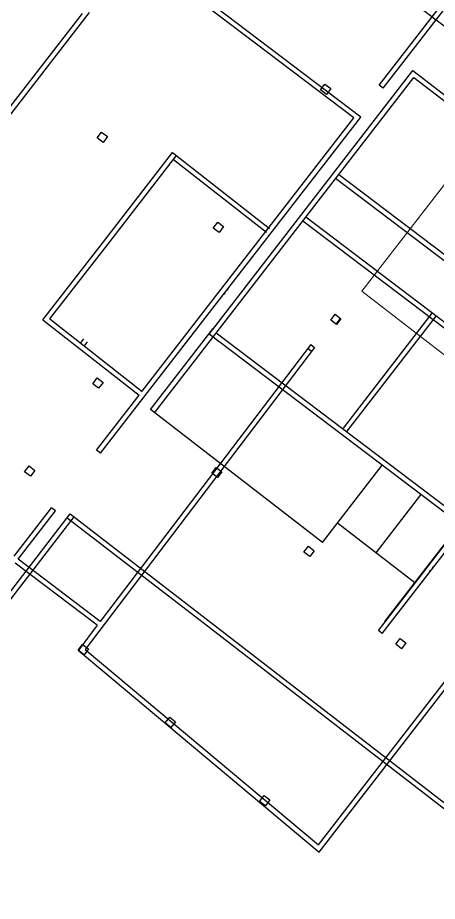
# Model space of a CAD drawing. Header units: metres. Extents: x 141303 to 146299, y 125960 to 127091.
# Drawn here: x 145323.05 to 145340.23, y 126076.23 to 126112.42 of the extents above; entities that cross this region are included whole.
import ezdxf

# ---------------------------------------------------------------- set-up
doc = ezdxf.new("R2010")
doc.units = ezdxf.units.M
doc.header["$MEASUREMENT"] = 0
for name, color, linetype, lineweight in [('ELEVATION', 7, 'Continuous', 20), ('new column', 4, 'Continuous', 25), ('NVMI_WALL', 7, 'Continuous', 30)]:
    doc.layers.add(name, color=color, linetype=linetype, lineweight=lineweight)

msp = doc.modelspace()

# ---------------------------------------------------------------- linework, layer by layer
at = {"layer": 'ELEVATION'}
for q in [(145348.73235, 126116.19015), (145344.55945, 126095.48071)]:
    msp.add_line((145337.13157, 126101.21754), q, dxfattribs=at)
at = {"layer": 'new column'}
for p, q in [((145335.44786, 126109.45535), (145335.62979, 126109.69389)), ((145335.68639, 126109.27342), (145335.44786, 126109.45535)), ((145335.62979, 126109.69389), (145335.86833, 126109.51195)), ((145335.86833, 126109.51195), (145335.68639, 126109.27342)), ((145326.30419, 126107.48977), (145326.48613, 126107.72831)), ((145326.48613, 126107.72831), (145326.72467, 126107.54637)), ((145326.72467, 126107.54637), (145326.54273, 126107.30784)), ((145326.54273, 126107.30784), (145326.30419, 126107.48977)), ((145331.05785, 126103.80242), (145331.23979, 126104.04095)), ((145331.23979, 126104.04095), (145331.47832, 126103.85902)), ((145331.29639, 126103.62048), (145331.05785, 126103.80242)), ((145331.47832, 126103.85902), (145331.29639, 126103.62048)), ((145335.86413, 126100.03228), (145336.04607, 126100.27082)), ((145336.10267, 126099.85034), (145335.86413, 126100.03228)), ((145336.04607, 126100.27082), (145336.28461, 126100.08888)), ((145336.28461, 126100.08888), (145336.10267, 126099.85034)), ((145326.12347, 126097.42361), (145326.3054, 126097.66215)), ((145326.362, 126097.24168), (145326.12347, 126097.42361)), ((145326.3054, 126097.66215), (145326.54394, 126097.48021)), ((145326.54394, 126097.48021), (145326.362, 126097.24168)), ((145323.3297, 126093.82061), (145323.51164, 126094.05914)), ((145323.56824, 126093.63867), (145323.3297, 126093.82061)), ((145323.51164, 126094.05914), (145323.75017, 126093.87721)), ((145323.75017, 126093.87721), (145323.56824, 126093.63867)), ((145330.99044, 126093.76389), (145331.17238, 126094.00242)), ((145331.17238, 126094.00242), (145331.41091, 126093.82049)), ((145331.41091, 126093.82049), (145331.22898, 126093.58195)), ((145331.22898, 126093.58195), (145330.99044, 126093.76389)), ((145334.76936, 126090.53484), (145334.9513, 126090.77337)), ((145335.0079, 126090.3529), (145334.76936, 126090.53484)), ((145334.9513, 126090.77337), (145335.18984, 126090.59144)), ((145335.18984, 126090.59144), (145335.0079, 126090.3529)), ((145338.52411, 126086.76056), (145338.70604, 126086.99909)), ((145338.70604, 126086.99909), (145338.94458, 126086.81716)), ((145325.52651, 126086.511), (145325.70845, 126086.74954)), ((145325.70845, 126086.74954), (145325.94699, 126086.5676)), ((145325.94699, 126086.5676), (145325.76505, 126086.32907)), ((145338.76264, 126086.57862), (145338.52411, 126086.76056)), ((145338.94458, 126086.81716), (145338.76264, 126086.57862)), ((145325.76505, 126086.32907), (145325.52651, 126086.511)), ((145329.08658, 126083.53779), (145329.27809, 126083.76871)), ((145329.27809, 126083.76871), (145329.50901, 126083.57721)), ((145329.31751, 126083.34628), (145329.08658, 126083.53779)), ((145329.50901, 126083.57721), (145329.31751, 126083.34628)), ((145332.95475, 126080.32651), (145333.13668, 126080.56505)), ((145333.13668, 126080.56505), (145333.37522, 126080.38311)), ((145333.19328, 126080.14458), (145332.95475, 126080.32651)), ((145333.37522, 126080.38311), (145333.19328, 126080.14458))]:
    msp.add_line(p, q, dxfattribs=at)
at = {"layer": 'NVMI_WALL'}
for p, q in [((145338.0113, 126109.53158), (145347.19071, 126121.38054)), ((145337.09262, 126108.34573), (145321.47806, 126120.1941)), ((145336.8108, 126108.30852), (145323.02856, 126118.76652)), ((145354.17863, 126101.63944), (145331.45368, 126118.96512)), ((145337.85197, 126109.65249), (145344.12066, 126117.74424)), ((145313.98547, 126097.1331), (145325.98958, 126112.62825)), ((145322.64548, 126108.6382), (145325.70776, 126112.59104)), ((145330.89229, 126099.46216), (145339.22627, 126110.25275)), ((145339.22627, 126110.25275), (145352.76584, 126099.79562)), ((145328.65332, 126096.236), (145339.26231, 126109.97221)), ((145339.26231, 126109.97221), (145344.40663, 126105.99905)), ((145338.0113, 126109.53158), (145337.85197, 126109.65249)), ((145326.43591, 126094.58983), (145337.09262, 126108.34573)), ((145328.14231, 126097.11905), (145336.8108, 126108.30852)), ((145326.65636, 126103.36524), (145329.38631, 126106.88911)), ((145329.38631, 126106.88911), (145333.36384, 126103.78723)), ((145326.81447, 126103.24276), (145329.54402, 126106.76612)), ((145329.4253, 126106.60508), (145333.24084, 126103.62952)), ((145346.34194, 126098.03457), (145336.06411, 126105.83128)), ((145346.30485, 126098.31374), (145336.18499, 126105.99062)), ((145344.83778, 126096.41422), (145334.7193, 126104.09006)), ((145345.11939, 126096.45164), (145334.84156, 126104.24835)), ((145324.08249, 126100.04284), (145326.65636, 126103.36524)), ((145324.36477, 126100.08064), (145326.81447, 126103.24276)), ((145331.54187, 126101.09936), (145331.50218, 126101.12948)), ((145331.54187, 126101.09936), (145331.50218, 126101.12948)), ((145331.66277, 126101.25869), (145331.62467, 126101.28759)), ((145331.66277, 126101.25869), (145331.62467, 126101.28759)), ((145336.38548, 126095.61351), (145340.02031, 126100.31978)), ((145324.08249, 126100.04284), (145328.01982, 126096.96095)), ((145324.35878, 126100.08056), (145328.14887, 126097.11392)), ((145336.08409, 126099.86561), (145336.26731, 126100.10207)), ((145336.54377, 126095.49126), (145340.17965, 126100.1989)), ((145328.48094, 126096.36816), (145331.0482, 126099.69218)), ((145328.48141, 126096.36878), (145331.04868, 126099.6928)), ((145325.62962, 126099.10076), (145325.7521, 126099.25887)), ((145341.17012, 126091.66544), (145330.89229, 126099.46216)), ((145331.05058, 126099.33991), (145331.05164, 126099.34128)), ((145341.29238, 126091.82373), (145331.1739, 126099.49957)), ((145325.78772, 126098.97828), (145325.91021, 126099.13638)), ((145335.20396, 126098.91572), (145325.8048, 126086.5462)), ((145335.04567, 126099.03798), (145326.42547, 126087.69359)), ((145334.92342, 126098.87969), (145335.08295, 126098.75647)), ((145335.04567, 126099.03798), (145335.20396, 126098.91572)), ((145326.27658, 126094.71073), (145328.01982, 126096.96095)), ((145335.52517, 126090.92861), (145328.48141, 126096.36878)), ((145337.97497, 126087.20126), (145345.11939, 126096.45164)), ((145326.43591, 126094.58983), (145326.27658, 126094.71073)), ((145335.52517, 126090.92861), (145337.97019, 126094.09435)), ((145337.71927, 126090.49756), (145339.55303, 126092.87186)), ((145322.90808, 126090.3626), (145324.43921, 126092.33902)), ((145324.59854, 126092.21812), (145324.43921, 126092.33902)), ((145315.40397, 126079.40834), (145325.20259, 126092.09529)), ((145315.43505, 126079.12138), (145325.36088, 126091.97304)), ((145323.06741, 126090.2417), (145324.59854, 126092.21812)), ((145325.20259, 126092.09529), (145330.75906, 126087.80382)), ((145325.08034, 126091.93701), (145330.63681, 126087.64554)), ((145339.30214, 126089.27505), (145336.13643, 126091.72005)), ((145337.81488, 126087.32117), (145341.17012, 126091.66544)), ((145338.07963, 126087.69218), (145341.1359, 126091.64935)), ((145335.36072, 126078.53985), (145345.15933, 126091.22681)), ((145335.39179, 126078.2529), (145345.31762, 126091.10456)), ((145326.42547, 126087.69359), (145323.06741, 126090.2417)), ((145326.30447, 126087.53435), (145322.94492, 126090.08359)), ((145340.05346, 126089.89243), (145340.01563, 126089.92076)), ((145339.9312, 126089.73412), (145339.89573, 126089.76069)), ((145330.63681, 126087.64554), (145345.41311, 126076.23324)), ((145330.75906, 126087.80382), (145345.37691, 126076.5139)), ((145326.30447, 126087.53435), (145325.54523, 126086.53518)), ((145337.97497, 126087.20126), (145337.81488, 126087.32117)), ((145325.8048, 126086.5462), (145335.36072, 126078.53985)), ((145325.54523, 126086.53518), (145325.53018, 126086.51537)), ((145325.53018, 126086.51537), (145335.39179, 126078.2529))]:
    msp.add_line(p, q, dxfattribs=at)

doc.saveas('drawing.dxf')
